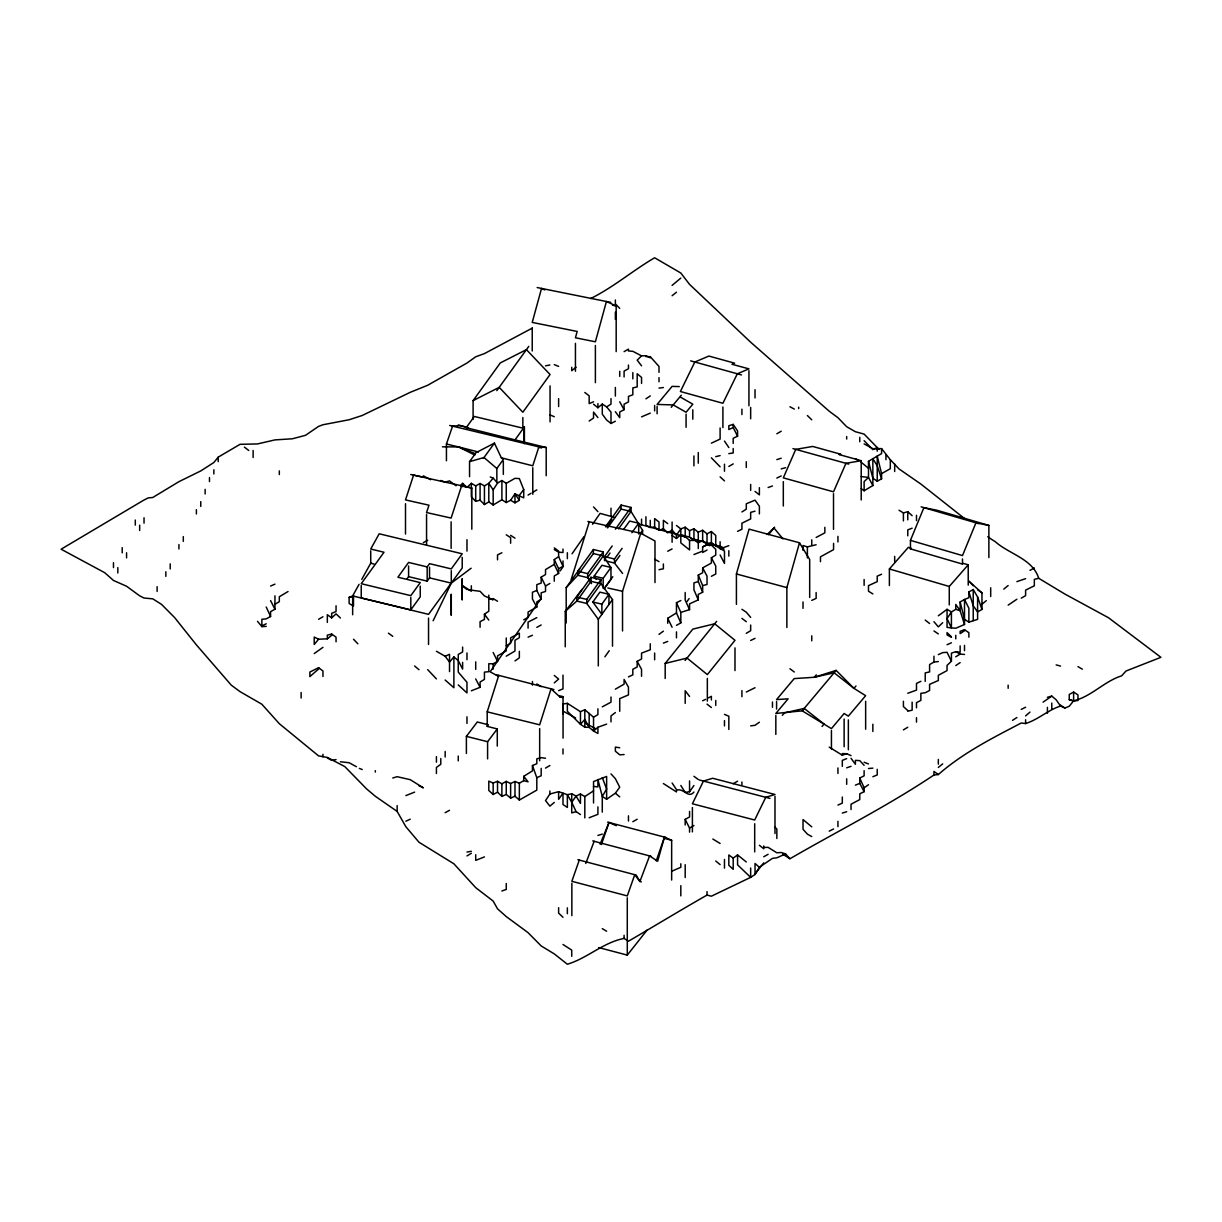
<?xml version="1.0" encoding="UTF-8"?>
<svg xmlns="http://www.w3.org/2000/svg" width="1222" height="1222" viewBox="0 0 1222 1222"><rect width="100%" height="100%" fill="white"/><g stroke="black" fill="none" stroke-linecap="round" stroke-linejoin="round"><path stroke-width="1.5" d="M218.219 461.656L218.219 457.15L240.031 444.319L257.491 443.937L274.95 439.905L292.409 438.774L305.5 435.322L318.591 426.371L322.959 424.752L349.141 419.742L362.231 415.48L410.241 392.323L427.7 385.251L466.972 363.041L475.709 356.778L484.431 353.601L532.441 328.015M462.619 662.339L462.619 669.106L458.25 660.583L453.881 656.932L449.528 662.064L445.159 656.275L436.422 651.28M497.522 483.072L501.891 480.506L501.891 499.783L493.169 504.992L493.169 489.854L497.522 483.072L493.169 478.108L488.8 483.362L488.8 501.906L484.431 504.533L480.078 500.18L475.709 501.31L475.709 485.913L471.341 483.332L466.972 487.425L462.619 483.362L460.434 485.714M510.628 543.24L510.628 537.619L506.259 534.808M506.259 502.548L506.259 483.347L514.981 478.321L519.35 478.596L523.719 489.533L523.719 497.858L514.981 493.856L510.628 500.241L506.259 502.548L501.891 499.783M554.269 581.275L554.269 575.959L558.622 573.454L558.622 568.749L554.269 559.584L558.622 556.652L558.622 552.161L554.269 549.579M580.45 814.57L576.081 811.622L571.728 802.289L576.081 796.057L580.45 793.964L584.819 796.561L584.819 817.9M593.541 803.007L593.541 781.561L606.631 776.428L606.631 799.249L615.369 793.215L619.722 787.212L615.369 778.674L611 773.893M628.459 821.047L628.459 815.822M693.928 554.544L702.65 551.091L702.65 546.86L707.019 544.936L711.372 545.043L715.741 549.304L715.741 555.093L711.372 557.782L711.372 563.052L702.65 567.879L702.65 572.736L698.281 575.073L698.281 581.535L702.65 592.242L698.281 594.366L698.281 599.865L689.559 603.882L689.559 609.641L680.822 612.375L676.469 602.69L680.822 600.582M711.372 699.977L711.372 696.311L708.47 697.869M715.741 705.43L715.741 700.435M724.478 725.883L724.478 720.598M728.831 729.473L728.831 716.214L724.478 714.381M798.669 408.622L798.669 407.155M846.678 753.714L842.309 755.196L842.309 753.592L846.678 753.714L851.031 755.608M851.031 809.544L851.031 804.244L859.769 799.57L859.769 793.826L864.122 791.673L864.122 787.778L859.769 778.047L864.122 775.817L864.122 770.654M861.22 488.617L864.122 490.786L872.859 485.531L868.491 477.42L868.491 461.351L877.228 456.096L881.581 473.617L881.581 478.81L877.228 481.224L877.228 456.096L881.581 453.637L881.581 448.611L872.859 448.703L864.122 443.892M665.853 837.467L664.463 837.101L657.665 861.204L649.585 855.904L592.746 840.919M736.423 604.355L736.423 573.958L749.071 529.126L799.494 542.782L809.682 559.508L809.682 597.497M786.861 627.497L786.861 587.599L799.494 542.782M571.117 579.793L589.325 521.779M622.533 630.98L622.533 591.28L640.756 533.266L654.992 540.995L654.992 582.573M497.278 746.092L497.278 728.938L487.211 726.387L487.211 711.846L498.744 675.384M546.203 475.74L546.203 447.481L538.871 446.885L532.777 465.796L501.356 457.822L494.436 443.112L476.045 452.659L469.553 461.641L469.553 476.656M446.442 460.77L446.442 444.029L452.552 426.127L459.884 425.668L467.858 427.578L466.193 427.685L474.304 416.458L522.848 428.143L524.406 426.86L524.406 443.617M601.407 844.539L609.014 822.498L664.463 837.101L671.657 840.278L671.657 880.054M656.26 860.838L664.463 837.101M579.289 860.074L571.85 881.306L627.283 895.909L634.737 874.692L636.143 875.059L639.916 881.505L641.336 881.872M585.766 863.48L594.152 841.286M600.109 844.188L609.014 822.498L616.224 825.675M968.221 585.124L968.221 564.824L963.135 563.342L962.493 564.075L910.451 548.861L910.451 540.368L923.893 507.634L936.831 510.216L988.873 525.429L988.873 557.583M433.123 620.776L451.285 583.123L462.222 568.001L462.222 557.354M352.654 614.758L352.654 595.924L359.054 584.345M361.788 579.381L370.923 562.823M218.219 457.15L213.85 462.512L200.759 470.928L178.931 481.667L152.75 497.507L148.381 497.873L144.028 499.997L61.1 549.213L104.741 572.706L113.478 580.465L126.569 586.239L139.659 595.832L144.028 598.032L152.75 598.841L161.472 604.325L174.578 617.522L196.391 644.88L231.309 685.191L240.031 691.637L261.859 704.223L279.319 723.699L318.591 755.899L327.328 757.426L344.772 766.561L366.6 788.908L375.322 796.286L397.15 811.408L405.872 826.744L418.978 842.233L453.881 863.786L475.709 887.646L493.169 901.088L497.522 908.817L506.259 916.592L528.072 932.661L541.178 945.935L554.269 953.893L567.359 964.234C587.4 958.231 603.118 942.498 624.091 938.42L628.459 941.215C654.61 925.986 680.578 910.13 707.019 895.1L711.372 896.2L750.659 877.365L755.028 874.463L759.381 867.253L772.472 858.363L776.841 857.798L785.578 853.934L789.931 858.745C837.987 830.929 887.875 805.909 933.959 774.992L938.328 774.565C962.737 753.012 992.585 737.996 1021.241 723.012L1025.609 723.546C1038.394 719.529 1048.048 709.997 1060.528 706.056L1064.881 708.027L1069.25 706.255L1073.619 700.817C1091.261 696.677 1104.153 681.341 1121.628 675.842L1125.981 671.031L1160.9 657.314L1108.522 617.752L1064.881 594.06L1038.7 578.281C1032.621 558.668 1009.219 554.238 995.059 541.514A69.853 40.326 60 0 1 987.773 536.672M549.9 790.97L549.9 793.979L545.531 800.578L549.9 806.138L554.269 802.442M539.712 600.384L490.114 671.84L498.484 676.346M560.195 570.873L563.434 566.214M572.049 553.78L583.917 536.702M592.548 524.269L600.094 513.393L614.635 517.395M680.822 785.486L685.191 792.375L689.559 791.764L693.928 785.517M686.932 601.667L689.116 598.581M407.14 578.693L408.591 576.647L408.591 565.985M672.1 535.511L676.469 538.444L676.469 535.068L680.822 528.943L685.191 527.186L689.559 530.684L689.559 537.13L698.281 542.797L702.65 540.582L702.65 530.287L698.281 532.166L693.928 528.79L689.559 530.684M623.816 529.202L629.666 521.061L638.694 523.23L638.694 533.999M596.137 579.259L594.136 576.158L601.942 565.297L610.969 567.451L610.969 579.243L604.142 588.744M603.164 588.424L603.164 578.312L610.969 567.451M496.835 390.628L528.79 346.361M496.85 481.529L496.85 468.484L503.327 459.503L501.356 457.822M605.486 526.789L621.097 505.068L631.026 507.435L631.026 511.468L642.589 530.363L642.589 534.09M606.402 526.789L611.84 519.778M607.578 527.919L621.097 509.085L621.097 505.068M566.198 623.037L566.198 587.614L577.762 575.272L577.762 571.239L593.388 549.518L603.301 551.901L603.301 555.918L610.053 566.366M566.198 587.614L579.732 568.795M593.388 549.518L593.388 553.551L577.762 575.272L587.675 577.655L591.54 583.612M615.414 529.157L631.026 507.435M618.531 528.851L631.026 511.468L621.097 509.085M603.301 555.918L587.675 577.655L587.675 573.622L603.301 551.901M565.251 646.82L565.251 611.397L582.023 589.355M604.539 560.638L604.539 556.606L612.191 545.974M591.02 577.288L591.02 581.321L576.815 601.071L576.815 597.039L591.02 577.288L600.934 579.671L600.934 583.704L586.743 603.439L576.815 601.071L565.251 611.397M606.723 557.599L610.007 553.047M631.866 532.716L638.694 523.23M622.563 573.423L614.467 563.021L614.467 558.989L622.105 548.357M598.306 665.929L598.306 619.325L586.743 603.439L586.743 599.406L600.934 579.671M619.921 555.43L614.467 563.021L606.188 561.035M640.511 533.266L642.589 530.363M608.953 594.289L601.866 604.157L601.866 614.376L592.838 602.003L599.926 592.135L608.953 594.289L608.953 604.508M604.462 588.301L612.787 576.708M598.306 619.325L612.512 599.574L600.934 583.704M604.859 656.825L609.228 650.746M473.097 400.617L500.302 362.919L526.422 349.645L550.053 374.528L522.848 412.226L499.202 387.343L473.097 400.617L473.097 419.436M483.423 458.357L494.436 443.112M466.193 427.685L515.027 439.874L524.406 426.86M427.181 566.916L429.533 563.663L451.285 568.902L462.222 553.795L379.187 533.785L370.724 549.029L384.014 552.237L361.238 583.704L410.806 595.649L420.246 582.604L397.898 577.227L408.591 562.441L427.181 566.916L427.181 581.122L408.591 576.647M427.181 581.122L429.533 577.869L429.533 567.207M361.238 585.475L361.238 597.909L410.806 609.87L420.246 596.825L420.246 586.163M523.719 489.533L519.35 495.338L519.35 500.317L514.981 502.838L510.628 500.241M466.392 753.516L466.392 736.362L477.298 721.988L488.433 724.799L487.211 726.387M487.593 758.862L487.593 741.708L497.278 728.938M754.692 874.387L763.719 862.854M598.673 947.569L627.283 955.1L647.141 930.003M665.18 663.424L692.828 629.116L714.687 623.785L734.987 640.313L707.339 674.605L687.039 658.078L665.18 663.424L665.18 678.5M685.084 660.491L716.642 621.356M774.641 527.186L768.562 534.686M318.591 639.213L314.222 644.483L314.222 637.074L318.591 639.213L327.328 638.846L331.681 635.333L331.681 634.05L327.328 635.165L327.328 638.846M671.229 407.323L681.311 395.195M822.039 726.418L824.071 724.02L804.213 708.424L802.197 710.837L775.833 713.465L788.114 698.831L776.581 699.58L794.208 678.592L814.264 677.278L834.122 672.787L836.138 670.389L853.964 688.368L865.65 695.685L848.358 716.153L844.127 713.495L831.434 728.618L802.197 710.837L834.122 672.787L853.964 688.368L855.98 685.97M782.34 715.313L784.371 712.915L804.213 708.424M816.296 674.865L814.264 677.278L836.138 670.389M910.451 548.861L911.093 548.128L908.343 547.334L889.387 568.963L889.387 585.567M949.265 604.905L949.265 586.468L968.221 564.824M672.1 285.398L680.822 278.081M645.919 356.595L650.272 356.671L650.272 357.817L645.919 355.694L641.55 355.862L637.181 360.154L641.55 365.836M942.681 622.685L938.328 626.871L933.959 621.708M960.141 645.888L960.141 652.243L955.772 651.677L951.419 653.174L951.419 661.224L947.05 665.41L947.05 670.588L938.328 675.308L938.328 680.532L929.591 684.335L929.591 690.476L925.222 692.737L920.869 693.348L920.869 700.374L916.5 702.665L916.5 707.798M938.328 615.781L947.05 609.32L951.419 611.962L951.419 627.925L955.772 628.23L964.509 624.488L964.509 599.483L968.878 597.726L968.878 591.937L973.231 589.539L977.6 596.993L981.969 609.411L977.6 611.932L973.231 605.745L968.878 591.937M767.095 534.472L774 527.996L782.981 538.887M322.959 647.324L314.222 653.571M327.328 622.41L327.328 614.727L331.681 617.858L336.05 613.856L340.419 617.996M554.269 682.899L558.622 679.05L554.269 675.476M1025.609 715.909L1029.978 712.105M606.631 724.111L597.909 727.243L593.541 731.046L589.172 727.38L584.819 719.468L580.45 724.31L567.359 711.28L567.359 703.337L562.991 703.994L562.991 713.847M676.469 538.444L680.822 534.747L689.559 537.13M593.541 404.177L597.909 407.751L602.278 404.085L606.631 406.895L611 412.165L611 423.484L615.369 421.223M1008.15 605.15L1016.872 599.238M1003.781 589.126L1008.15 585.537M938.328 767.431L942.681 763.872M672.1 295.739L676.469 292.211M981.969 604.203L986.322 600.659M576.081 367.226L571.728 370.694L571.728 367.303M615.369 712.563L611 715.909L611 721.881M471.127 568.23L451.285 583.123L451.285 570.689M1060.528 706.056L1056.159 699.794L1051.791 696.097L1043.069 702.161M593.541 790.848L584.819 796.561M659.009 634.371L663.378 631.163M733.2 858.119L728.831 855.003L728.831 865.313L733.2 869.316L733.2 858.119L737.569 854.911L746.291 861.968M514.981 660.919L519.35 657.803L519.35 651.295M759.381 722.202L755.028 725.303L750.659 725.883M864.122 787.778L868.491 784.738M589.172 421.025L593.541 418.016L593.541 412.089L597.909 417.588M676.469 602.69L676.469 612.925L667.731 618.301L667.731 623.281M746.291 692.019L755.028 687.726M532.441 765.537L532.441 770.914L523.719 776.337L528.072 781.82L523.719 780.659L519.35 783.241L514.981 781.484L514.981 796.225L519.35 800.043L536.809 790.115L536.809 777.727L532.441 765.537L536.809 763.719L536.809 758.862L541.178 757.655L545.531 758.251M955.772 665.593L960.141 662.614M480.078 627.268L480.078 621.677L484.431 619.417L484.431 614.177L488.8 611.229L488.8 595.145M881.581 473.617L890.319 468.713L890.319 459.716L881.581 448.611M288.041 591.54L279.319 596.733L279.319 601.667L274.95 604.279M645.919 398.83L650.272 395.913M1012.519 720.354L1016.872 717.528M606.631 406.895L611 404.1L611 398.616M741.922 511.942L746.291 509.146L746.291 503.8L755.028 500.149L759.381 506.244L759.381 513.897M955.772 656.779L960.141 654.06L964.509 654.457M711.372 443.158L720.109 439.08L720.109 427.975M554.269 559.584L554.269 564.381L545.531 569.574L545.531 574.523L541.178 577.166L545.531 586.025L545.531 591.448L541.178 592.807L541.178 599.238L536.809 601.927L536.809 607.059L528.072 612.054L528.072 617.4L523.719 619.829M466.972 855.919L471.341 853.277M964.509 624.488L960.141 610.725L955.772 609.32L951.419 611.962L947.05 618.576L951.419 627.925L947.05 627.375L947.05 609.32M528.072 495.078L530.99 493.321M693.928 792.055C688.368 799.112 683.358 787.35 676.469 790.283L676.469 791.932L663.378 783.546M689.559 832.151L689.559 828.104L693.928 825.476M903.409 729.87L907.778 727.258M746.291 633.317L750.659 630.72L750.659 625.038M545.531 586.025L549.9 583.429M597.909 727.243L597.909 733.444L593.541 731.046L593.541 717.207L597.909 714.626L597.909 708.806M545.531 768.088L549.9 765.507M816.128 537.466L824.85 532.823L824.85 527.308M776.841 433.779L781.209 431.229M728.831 466.453L733.2 463.902M532.441 492.451L536.809 489.915M475.709 485.913L480.078 483.469L484.431 485.882L488.8 483.362L493.169 489.854M733.2 783.714L737.569 781.179M624.091 351.646L628.459 349.125L628.459 350.974L632.828 351.31L641.55 355.862M536.809 617.629L528.072 622.12L528.072 628.154M1021.241 598.154L1025.609 595.649L1025.609 590.119L1034.331 585.812L1034.331 579.381L1038.7 578.281M318.591 619.279L322.959 616.774M632.828 821.719L637.181 819.244M938.328 661.545L933.959 662.08L929.591 664.554L929.591 671.901L925.222 672.925L925.222 681.357M763.75 856.775L768.119 854.3M471.341 690.797L480.078 687.329L480.078 682.044L484.431 679.401L484.431 672.131L488.8 671.672L488.8 663.714L493.169 663.806L497.522 661.362L497.522 655.878L506.259 650.868L506.259 637.945M558.622 568.749L562.991 566.321L562.991 560.929M676.469 625.343L680.822 622.915L680.822 612.375M955.772 609.32L955.772 604.432L960.141 610.725L960.141 601.927L964.509 599.483L968.878 608.235L968.878 622.135L977.6 619.371L977.6 596.993M506.259 645.72L510.628 643.307L510.628 637.823L519.35 633.164L519.35 637.701L514.981 640.267L514.981 651.02L506.259 656.183M445.159 812.706L449.528 810.293M497.522 781.301L497.522 792.207L493.169 794.483L488.8 790.466L488.8 781.133L493.169 783.027L497.522 781.301L501.891 783.806L506.259 781.393L510.628 783.516L514.981 781.484M1073.619 692.064L1069.25 694.478L1069.25 699.656L1073.619 701.107L1077.972 700.466L1077.972 694.921L1073.619 692.064L1073.619 701.107M274.95 595.817L274.95 609.243L270.581 611.642L270.581 616.53L266.228 618.851L261.859 619.279L261.859 626.626L266.228 626.367M702.65 552.466L707.019 550.068M685.191 825.003L685.191 819.366L689.559 816.983L689.559 811.423M628.459 676.927L632.828 674.834L632.828 669.259L637.181 666.983L637.181 661.346L641.55 658.963L641.55 653.113L650.272 649.783L650.272 643.75M536.809 627.36L541.178 624.992M1029.978 570.338L1034.331 568.001M641.55 383.448L641.55 377.399L637.181 373.764L637.181 386.916L632.828 387.909L632.828 394.767L628.459 396.417L628.459 401.916L624.091 404.192L624.091 409.675L619.722 412.013L619.722 417.664L615.369 411.722M423.331 542.629L427.7 540.292M667.731 551.229L672.1 548.922M405.872 795.598L414.609 792.131M711.372 576.295L715.741 574.019L715.741 566.03L711.372 557.782M672.1 871.072L680.822 867.314L680.822 863.771M707.019 544.936L707.019 533.815L711.372 531.57L715.741 535.45L715.741 545.959L724.478 551.046L724.478 563.418L720.109 554.971M318.591 667.686L309.869 672.039L309.869 676.606L318.591 669.014L318.591 667.686L322.959 671L322.959 676.499M711.372 531.57L711.372 542.553L702.65 546.86M829.219 831.159L833.572 828.944M1021.241 709.402L1025.609 707.217M501.891 552.756L497.522 554.925L497.522 559.859M615.369 689.162L624.091 684.183L624.091 679.447L628.459 687.161L628.459 694.906L619.722 698.633L619.722 711.296M776.841 478.077L781.209 475.938M702.65 700.771L705.552 699.351M874.31 448.963L877.228 447.558L879.397 449.452M750.659 640.465L755.028 638.358M261.859 625.893L266.228 623.785M733.2 424.401L733.2 427.532L728.831 429.548L728.831 425.714L733.2 424.401L737.569 430.908L737.569 436.193L733.2 438.27L733.2 443.418M737.569 531.341L741.922 529.248L741.922 523.199L750.659 518.907L750.659 512.369L755.028 511.163M920.869 681.326L916.5 683.419L916.5 690.109L907.778 693.256M590.638 298.55C613.597 287.185 632.736 270.566 654.641 257.766L680.822 273.025L689.559 284.39L750.659 342.206L829.219 411.218L837.941 417.695L846.678 426.722L855.4 431.717L864.122 434.1L877.228 447.558L877.228 451.162M405.872 821.215L410.241 819.198M650.272 413.143L641.55 416.855M938.328 654.641L942.681 652.624L947.05 652.304L951.419 661.224M445.159 656.275L449.528 654.289L449.528 671.581M536.809 777.727L541.178 775.741L541.178 768.363M602.278 706.851L611 702.161L611 697.014M811.759 600.369L816.128 598.383L816.128 592.517M567.359 703.337L580.45 711.693L584.819 709.738L593.541 717.207M837.941 805.084L842.309 803.114L842.309 797.034M1016.872 581.641L1025.609 578.648M881.581 574.233L877.228 576.173L877.228 581.641L868.491 585.628L868.491 591.234L872.859 593.907M947.05 644.727L951.419 642.787M497.522 792.207L501.891 796.362L506.259 794.437L510.628 798.119L514.981 796.225M270.581 586.041L274.95 584.147M528.072 637.151L532.441 635.287M803.022 550.343L803.022 545.516L807.391 546.876L816.128 544.752M728.831 545.669L720.109 548.846L720.109 541.713M349.141 597.39L353.509 595.588L353.509 606.02L349.141 603.515L349.141 597.39L353.509 596.351M872.859 776.734L877.228 774.931L877.228 769.31M593.541 401.794L589.172 403.596L589.172 395.852L584.819 392.476M541.178 577.166L541.178 583.093L536.809 584.635L536.809 590.455L532.441 592.242L532.441 599.04L536.809 607.059M558.622 690.644L562.991 688.887L562.991 675.109M846.678 758.633L842.309 760.39L842.309 766.362M855.4 785.135L859.769 783.378L859.769 778.047M912.131 528.179L907.778 529.874L907.778 535.832M663.378 643.108L667.731 641.428M645.919 516.753L645.919 525.078L650.272 527.461L654.641 527.033L659.009 530.317L663.378 528.683L667.731 532.868L672.1 530.088L676.469 535.068M964.509 629.727L960.141 631.331L960.141 633.622L964.509 630.781L964.509 629.727L968.878 632.691L968.878 637.181M580.45 793.964L580.45 803.404L576.081 796.057L571.728 793.796L567.359 794.682L558.622 791.688L549.9 793.979M501.891 891.006L506.259 889.417L506.259 883.491M768.119 487.517L772.472 485.989M846.678 767.813L851.031 766.316M776.841 459.609L781.209 458.219M698.281 581.535L693.928 582.925L693.928 589.814L698.281 599.865M597.909 835.436L602.278 834.107M392.781 778.002L397.15 776.703L410.241 779.667L423.331 787.854L418.978 785.685M589.172 817.747L597.909 814.341L597.909 806.887M842.309 813.058L846.678 811.744M576.081 811.622L571.728 812.905L571.728 793.796M469.553 461.641L484.019 457.532L496.85 468.484M781.209 468.912L785.578 467.659M899.041 510.231L903.409 512.935L907.778 511.697L912.131 515.669M1047.422 697.288L1051.791 696.097M702.65 592.242L702.65 585.598L707.019 584.467L707.019 576.127L702.65 567.879M715.741 456.661L720.109 455.592M907.778 711.189L912.131 710.196L912.131 702.146M484.431 856.912L475.709 860.364L475.709 854.713M659.009 569.681L663.378 568.795L663.378 563.953M545.531 365.836L549.9 364.996M466.972 852.055L471.341 851.291M861.204 460.694L845.945 463.321L833.511 491.824L783.317 477.863L795.751 449.375L812.737 446.442L840.751 454.233L839.025 454.538L861.204 460.694L861.204 499.981M728.831 453.637L733.2 452.95L733.2 448.505M659.009 388.122L663.378 387.527M868.491 768.516L872.859 768.149M785.578 853.934L781.209 852.498L776.841 852.788L768.119 847.365L763.75 847.457M624.091 754.554L619.722 754.814L615.369 751.209L615.369 747.1L619.722 747.757M487.211 711.846L539.666 724.829L551.046 688.841L559.722 696.815L563.052 696.693L563.052 738.119M327.328 758.007L331.681 760.359L336.05 759.595M685.191 536.58L689.559 540.43L693.928 540.414M340.419 761.764L349.141 762.742L356.412 766.729M442.41 446.824L458.601 446.947L478.413 451.987M538.642 447.542L541.713 447.573L539.131 446.87M679.264 386.595L672.1 386.381L657.1 404.436L673.23 404.925L686.077 412.257L692.798 404.177L680.394 397.089M580.45 711.693L580.45 724.31L584.819 727.166L589.172 727.38L589.172 713.419M711.372 545.043L715.741 545.333M515.027 439.874L546.203 447.481M558.622 552.161L562.991 552.527L562.991 549.06M593.541 786.433L597.909 786.907L597.909 779.514L602.278 796.423L602.278 812.141M468.438 589.768L480.078 591.311L484.431 595.939L493.169 599.788L488.8 598.383M610.786 302.384L537.161 287.552M612.466 305.225L616.178 305.958L616.178 351.63M988.873 525.429L975.935 522.833L962.493 555.582L910.451 540.368M423.805 477.267L410.699 474.487M471.814 488.036L461.58 485.898L451.117 518.067L426.554 512.553L428.968 505.19L405.505 499.92L413.571 475.129L471.814 488.036L471.814 529.218M587.889 521.458L642.192 533.602M607.838 587.996L622.533 591.28M593.388 553.551L601.652 555.536M604.539 556.606L614.467 558.989M577.762 571.239L587.675 573.622M594.136 576.158L603.164 578.312M591.02 581.321L599.284 583.306M576.815 597.039L586.743 599.406M592.838 602.003L601.866 604.157M449.696 425.439L541.713 447.573M446.442 444.029L458.601 446.947L475.297 453.698M374.039 564.045L370.724 563.235L370.724 550.801M429.533 577.869L451.239 583.108L428.54 614.345L352.654 595.924M466.392 736.362L487.593 741.708M495.933 674.651L553.872 689.559M559.554 695.792L563.052 696.693M559.722 696.815L562.548 697.533M699.244 779.972L769.967 798.409M607.609 822.131L609.014 822.498M651.005 856.271L649.585 855.904L639.916 881.505L634.737 874.692L577.899 859.708M664.508 838.399L671.657 840.278M1056.159 664.905L1060.528 666.066M1069.25 699.656L1073.619 700.817M458.219 424.92L468.041 427.578M736.423 573.958L786.861 587.599M638.251 523.871L685.511 536.855M690.965 538.352L721.851 546.83L724.035 549.289M690.644 360.857L741.494 374.94M792.971 448.596L848.725 464.1M921.128 506.825L978.685 523.642M889.387 568.963L949.265 586.468M709.921 545.684L707.019 544.752L702.65 540.582M861.22 476.58L868.491 477.42L864.122 481.59L864.122 490.786M440.791 480.475L445.159 482.171L449.528 480.903L456.066 485.791M864.122 762.238L868.491 763.949M490.251 476.947L493.169 478.108M359.329 768.378L362.231 769.539M554.269 364.63L558.622 366.386M549.9 414.869L554.269 416.717M562.991 944.484L571.728 950.12L571.728 956.322M616.178 305.958L606.418 301.513L595.389 341.793L575.44 337.776L577.166 331.452L532.227 322.409L541.529 288.423L544.783 289.92M458.601 446.947L474.854 455.073M430.602 479.727L423.331 475.832M789.931 406.773L794.3 409.065M563.877 711.601L575.608 717.925M585.659 723.348L595.725 728.77M955.772 651.677L960.141 654.06M654.641 559.248L659.009 561.631M951.419 637.319L947.05 634.936L947.05 632.645L951.419 636.769M811.759 836.566L807.391 834.137L803.022 829.28L803.022 819.565L811.759 826.851M602.278 928.659L606.631 931.21M1077.972 666.616L1082.341 669.182M861.22 462.237L868.491 468.316M720.109 843.47L712.838 839.04M680.822 534.747L685.191 537.42L685.191 527.186M493.169 598.566L497.522 601.239M855.4 458.662L858.302 460.465M536.809 683.969L541.178 686.672M842.309 755.196L829.219 747.131M782.66 854.132L789.931 858.745M510.628 535.343L514.981 538.154M968.878 622.135L964.509 619.31L960.141 601.927M606.631 799.249L602.278 796.423L606.631 789.015L602.278 777.574M501.891 480.506L506.259 483.347M462.619 585.705L471.341 591.249L471.341 585.781M1060.528 705.14L1064.881 708.027M741.922 609.304L746.291 612.207L750.659 617.37M933.959 630.949L938.328 633.913M877.228 481.224L872.859 478.245L868.491 461.351M488.8 501.906L493.169 504.992M938.328 774.565L933.959 771.449L933.959 774.992M331.681 634.05L336.05 637.166L336.05 641.81M964.509 518.525L920.869 484.049L899.041 468.943L890.319 459.716M977.6 589.722L981.969 592.914L981.969 609.411M693.928 776.321L698.281 779.499M388.428 633.164L392.781 636.357M554.269 547.868L558.622 551.076M789.931 668.755L794.3 671.993M667.731 523.627L663.378 520.343L663.378 528.683M741.922 618.378L746.291 621.708M244.4 447.115L248.769 450.49M707.019 704.132L711.372 707.507M711.372 542.553L715.741 545.959M925.222 620.073L929.591 623.495M755.028 491.427L759.381 494.849L759.381 487.67M676.469 525.475L680.822 528.943L680.822 542.904L689.559 549.931L689.559 540.43M759.381 845.288L763.75 848.755L763.75 845.929M611 423.484L606.631 420.001L602.278 414.121L602.278 404.085M462.619 586.071L466.972 589.539M702.65 530.287L707.019 533.815M715.741 861.006L720.109 864.611M615.369 793.215L619.722 796.881M414.609 665.975L418.978 669.702M436.422 678.897L427.7 669.656M759.381 867.253L755.028 863.496L755.028 874.463M774.656 827.034L776.841 828.928L776.841 838.491M711.372 457.792L720.109 466.789M981.969 592.914L968.878 581.153L973.231 585.705M907.778 710.578L903.409 706.576L903.409 701.275M864.122 440.684L872.859 449.681M720.109 476.855L724.478 480.872M445.159 680.012L453.881 687.726L453.881 656.932M562.991 917.279L558.622 913.139L558.622 907.702M807.391 415.541L811.759 419.833M458.25 684.9L466.972 692.935L466.972 682.288L458.25 672.115L458.25 654.457L462.619 651.968L462.619 647.08M650.272 356.671L659.009 366.478L659.009 372.343M475.709 501.31L471.341 496.835L471.341 483.332M619.722 308.387L615.369 303.835L615.369 299.97M353.509 639.243L357.878 643.811M864.122 765.308L859.769 760.634L855.4 760.359L855.4 764.285L851.031 758.297M593.541 506.931L597.909 511.651M257.491 621.311L261.859 626.626M689.559 696.403L685.191 690.736L685.191 703.337M484.431 614.177L488.8 620.089M519.35 500.317L514.981 493.856L514.981 502.838M724.478 441.066L728.831 447.542M672.1 783.012L676.469 789.565M571.728 802.289L567.359 794.682L567.359 807.437L562.991 804.519L562.991 793.185L558.622 799.31L558.622 791.688M619.722 401.824L624.091 409.675M637.181 661.346L641.55 669.381L641.55 676.27M859.769 783.378L864.122 791.673M475.709 678.958L480.078 687.329M733.2 427.532L737.569 436.193M270.581 600.598L274.95 609.243M685.191 819.366L689.559 828.104M536.809 590.455L541.178 599.238M493.169 652.487L497.522 661.362M667.731 618.301L672.1 627.268M554.269 564.381L558.622 573.454M266.228 607.029L270.581 616.53M689.559 609.641L685.191 600.048L685.191 592.502M558.622 556.652L562.991 566.321M676.469 612.925L680.822 622.915M698.281 575.073L702.65 585.598M881.581 478.81L877.228 465.765L872.859 458.708L872.859 485.531M1051.791 703.062L1051.791 709.218M1047.422 707.339L1047.422 713.22M1025.609 719.758L1025.609 723.546M1008.15 685.13L1008.15 688.322M990.691 587.751L990.691 596.504M973.231 589.539L973.231 620.639M964.509 645.384L964.509 650.669M962.493 558.973L962.493 564.075M955.772 635.303L955.772 638.862M938.328 759.412L938.328 764.162M933.959 656.183L933.959 662.08M916.5 515.302L916.5 520.557M916.5 717.696L916.5 722.141M907.778 511.697L907.778 519.854M903.409 512.935L903.409 520.908M894.672 463.978L894.672 471.509M894.672 556.392L894.672 561.646M885.95 454.676L885.95 459.701M872.859 724.218L872.859 731.474M865.65 701.275L865.65 729.213M864.122 579.488L864.122 585.369M859.769 437.354L859.769 441.753M848.358 719.88L848.358 749.697M846.678 436.529L846.678 439.034M846.678 778.796L846.678 784.325M844.127 719.04L844.127 746.779M837.941 536.321L837.941 541.988M837.941 767.935L837.941 773.465M837.941 821.337L837.941 826.668M833.511 493.703L833.511 529.37M833.572 543.378L833.572 549.625L820.481 556.82L820.481 561.692M831.434 730.466L831.434 748.964M811.759 539.849L811.759 545.027M811.759 635.807L811.759 640.817M807.391 546.876L807.391 557.98M803.022 601.957L803.022 608.373M783.317 481.621L783.317 506.015M776.581 701.474L776.581 709.066M775.833 715.374L775.833 734.422M774.992 796.362L774.992 833.557M772.472 702.024L772.472 707.294M755.028 389.681L755.028 397.944M754.692 823.75L754.692 851.887M750.659 407.415L750.659 418.795M750.659 484.416L750.659 490.434M750.659 868.002L750.659 877.365L737.569 864.825L737.569 854.911M748.933 370.709L748.933 405.826M746.291 461.717L746.291 467.537M741.922 409.171L741.922 414.579M741.922 690.583L741.922 696.723M741.922 782.019L741.922 784.707M734.987 647.874L734.987 670.572M728.831 550.694L728.831 556.132M724.478 464.207L724.478 471.249M724.478 859.463L724.478 868.139M722.905 407.018L722.905 427.624M707.339 678.393L707.339 701.092M707.019 891.617L707.019 895.1M698.281 452.522L698.281 463.199M698.281 532.166L698.281 548.571M693.928 455.943L693.928 465.811M693.928 528.79L693.928 539.406M692.798 409.813L692.798 419.207M692.4 807.513L692.4 831.892M689.559 780.934L689.559 791.764M686.077 414.136L686.077 427.303M685.191 864.672L685.191 877.533M680.822 885.66L680.822 895.879M676.469 631.896L676.469 637.853M672.1 522.023L672.1 542.263M659.009 377.644L659.009 381.799M659.009 530.317L659.009 522.008L654.641 518.602L654.641 527.033M657.1 406.3L657.1 413.784M654.641 405.475L654.641 410.898M654.641 653.052L654.641 659.788M650.272 520.358L650.272 527.461M641.55 519.136L641.55 524.788M632.828 372.588L632.828 378.881M628.459 365.042L628.459 368.739L624.091 371.106L624.091 376.987M627.283 897.819L627.283 955.1M624.091 935.304L624.091 938.42M619.722 371.305L619.722 376.391M615.369 312.206L615.369 319.37M615.369 387.45L615.369 396.081M612.512 599.574L612.512 646.194M611 508.215L611 516.585M597.909 403.611L597.909 407.751M595.389 345.505L595.389 382.685M584.819 709.738L584.819 727.166M575.44 343.351L575.44 371.228M571.85 883.216L571.85 915.675M567.359 552.711L567.359 558.668M567.359 907.839L567.359 913.705M562.991 748.949L562.991 753.974M558.622 398.662L558.622 406.575M550.053 385.892L550.053 421.865M539.666 728.602L539.666 760.771M532.777 467.69L532.777 494.253M532.441 681.479L532.441 685.16M532.227 328.122L532.227 351.004M523.871 426.722L523.871 443.494M523.719 776.337L523.719 780.659M522.848 417.542L522.848 428.143M519.35 783.241L519.35 800.043M510.628 783.516L510.628 798.119M506.259 781.393L506.259 794.437M503.327 461.366L503.327 474.411M501.891 783.806L501.891 796.362M493.169 663.806L493.169 669.091M493.169 783.027L493.169 794.483M484.431 485.882L484.431 504.533M480.078 483.469L480.078 500.18M475.709 661.85L475.709 669.381M466.972 539.712L466.972 551.107M466.972 652.976L466.972 659.712M466.972 716.795L466.972 723.424M462.619 483.362L462.619 486.753M462.222 579.304L462.222 600.002M458.25 756.036L458.25 760.863M451.285 594.411L451.285 615.124M451.117 521.855L451.117 548.403M451.239 594.396L451.239 615.109M445.159 751.454L445.159 756.998M440.791 758.541L440.791 764.269L436.422 767.431L436.422 773.495M436.422 756.647L436.422 762.177M428.54 618.118L428.54 644.468M426.554 514.447L426.554 544.783M410.806 597.436L410.806 609.87M405.505 503.708L405.505 534.045M397.15 805.588L397.15 811.408M375.322 770.67L375.322 772.075M336.05 605.776L336.05 611.58L331.681 613.276L331.681 617.858M322.959 754.341L322.959 756.861M301.131 692.462L301.131 698.052M279.319 470.882L279.319 474.564M253.122 450.46L253.122 457.532M213.85 469.767L213.85 473.983M209.481 477.558L209.481 481.575M205.128 489.35L205.128 493.978M200.759 501.616L200.759 506.427M196.391 509.666L196.391 513.943M183.3 536.595L183.3 541.392M178.931 544.554L178.931 548.968M170.209 563.861L170.209 568.917M165.841 571.759L165.841 576.372M157.119 586.682L157.119 591.433M144.028 517.761L144.028 523.184M139.659 525.185L139.659 530.47M135.291 520.022L135.291 525.139M126.569 552.772L126.569 557.904M122.2 547.624L122.2 552.848M117.831 567.558L117.831 572.981M113.478 562.67L113.478 567.604M462.099 579.045L461.87 599.269L462.099 579.045M703.46 781.057L692.4 803.771L754.692 820.008L765.751 797.309L774.992 794.499L712.686 778.261L703.46 781.057M694.814 362.018L680.394 391.514L722.905 403.275L737.324 373.795L748.933 368.861L731.993 364.278L734.59 363.163L708.882 356.06L694.814 362.018"/></g></svg>
